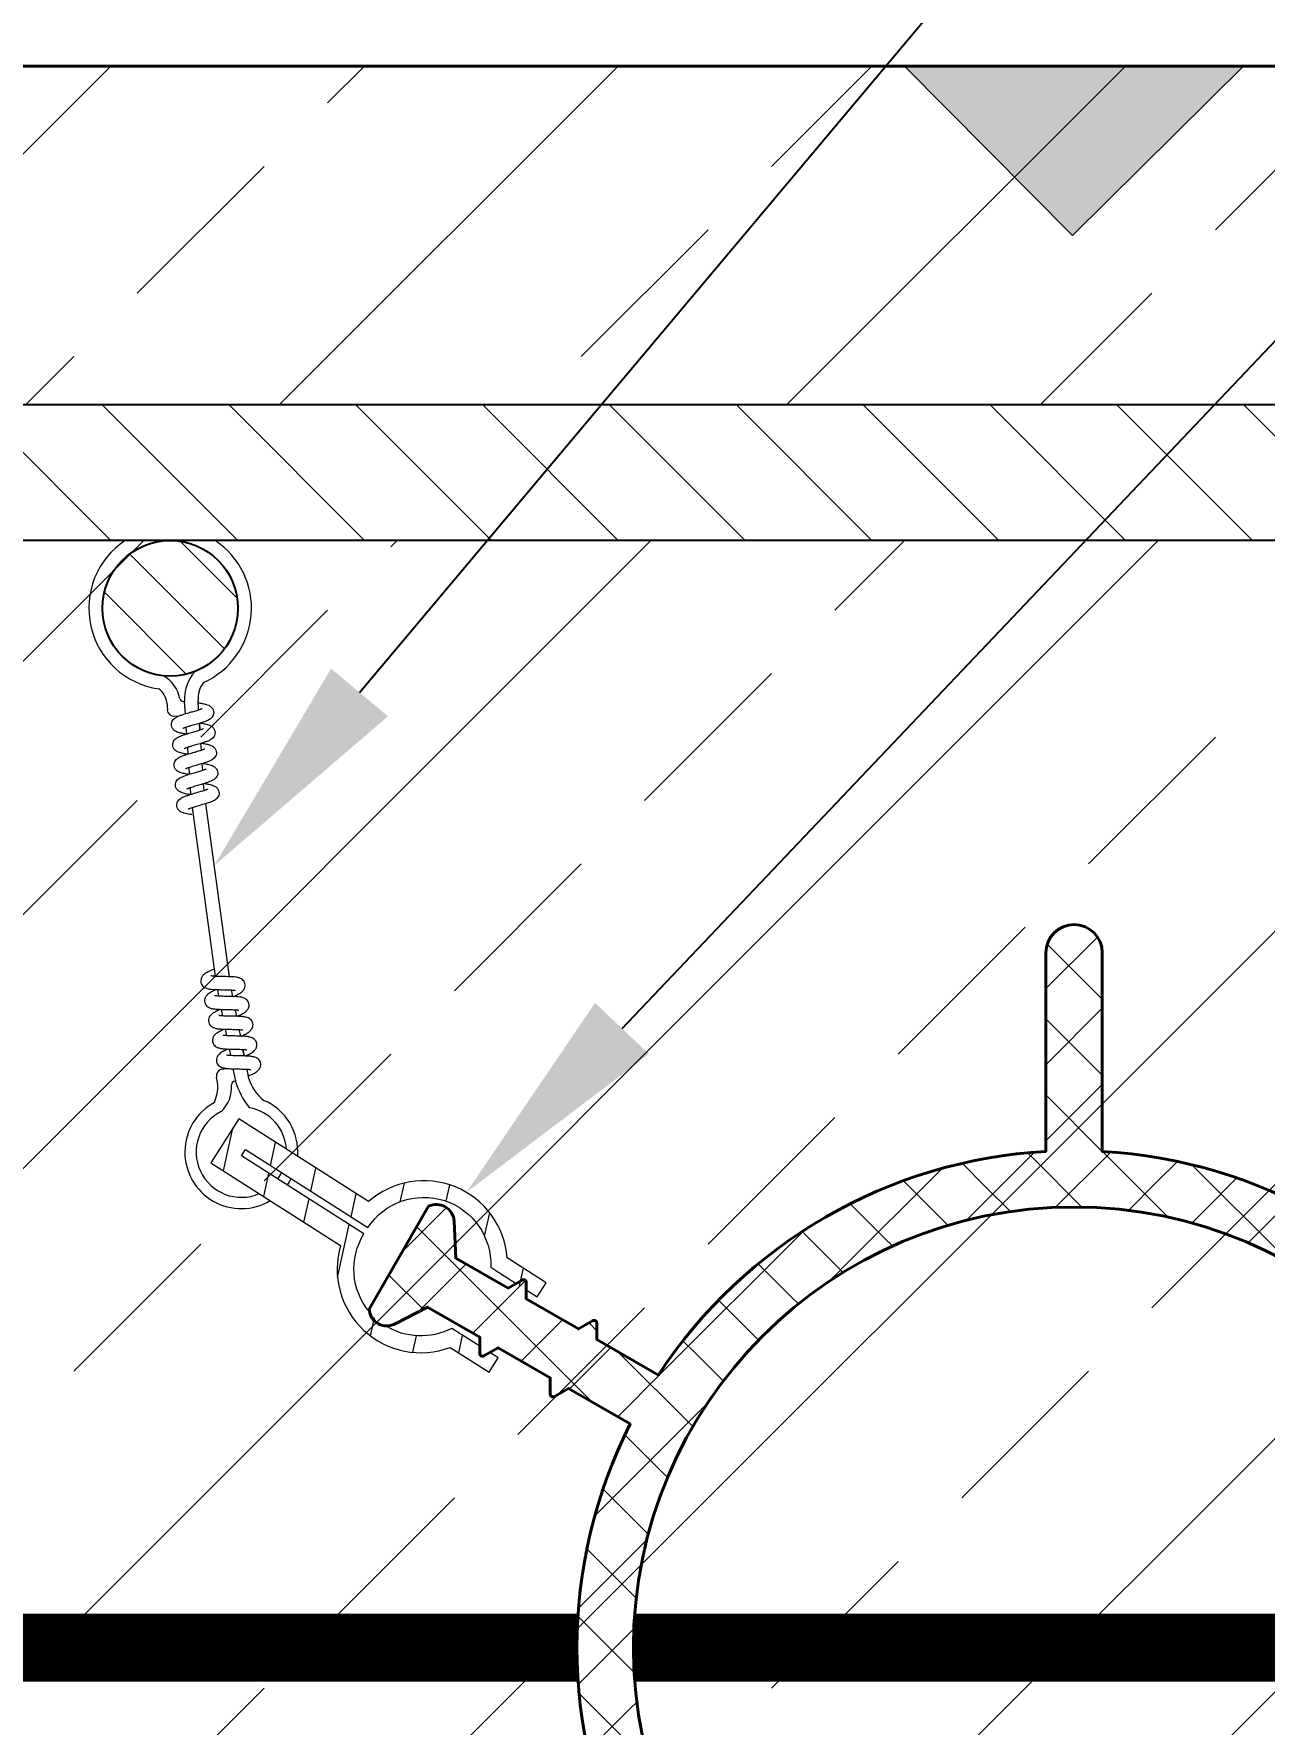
# Model space of a CAD drawing. Header units: millimetres. Extents: x 647 to 146539, y -131215 to 59.
# Drawn here: x 111976.3 to 112085.2, y -6608.7 to -6459.1 of the extents above; entities that cross this region are included whole.
import ezdxf
from ezdxf import colors
from ezdxf.entities.mleader import LeaderData, LeaderLine
from ezdxf.math import Vec2, Vec3

# ---------------------------------------------------------------- set-up
doc = ezdxf.new("R2010")
doc.units = ezdxf.units.MM
doc.layers.get('Defpoints').update_dxf_attribs({"color": 2, "lineweight": 50})
for name, color, linetype, lineweight in [('G-Cienka', 4, 'Continuous', 9), ('G-Elementy konstrukcyjne', 1, 'Continuous', 40), ('G-Kreskowanie', 9, 'Continuous', 5), ('G-Wymiary', 4, 'Continuous', 9)]:
    doc.layers.add(name, color=color, linetype=linetype, lineweight=lineweight)
doc.layers.add('G-Prety', color=1, linetype='Continuous')
doc.styles.add('Arial-GG', font='arial.ttf')
doc.dimstyles.new('W-1 do 10-GG mm', dxfattribs={"dimscale": 10, "dimtxt": 2, "dimasz": 1.8, "dimexe": 1.5, "dimexo": 0, "dimgap": 0.6, "dimtad": 1, "dimdec": 1, "dimrnd": 1, "dimtxsty": 'Arial-GG', "dimblk": 'OBLIQUE', "dimcen": 0, "dimdle": 1, "dimclrd": 4, "dimclre": 4, "dimclrt": 7, "dimadec": 1, "dimazin": 0, "dimtfac": 1, "dimtdec": 1, "dimtix": 1, "dimtmove": 0, "dimatfit": 2, "dimfxl": 1.5, "dimfxlon": 1, "dimlwd": -1, "dimlwe": -1, "dimarcsym": 0})
pattern_1 = [(45, (111631.866, -6723.415), (-22.4506, 22.4506), []), (45, (111654.316, -6723.415), (-22.4506, 22.4506), [15.875, -7.9375])]

# ---------------------------------------------------------------- blocks, each defined once
blk = doc.blocks.new('_Oblique')
at = {"color": 0, "linetype": 'ByBlock', "lineweight": -2}
blk.add_line((-0.5, -0.5), (0.5, 0.5), dxfattribs=at)
blk = doc.blocks.new('*D979')
at = {"layer": 'Defpoints', "color": 0, "transparency": 16777216}
for p in [(112068.39, -6432.72), (111500.58, -6601.94), (112068.39, -6601.94)]:
    blk.add_point(p, dxfattribs=at)
at = {"layer": 'G-Wymiary', "color": 4, "transparency": 16777216}
for p, q in [((111500.58, -6447.72), (111500.58, -6417.72)), ((112068.39, -6447.72), (112068.39, -6417.72)), ((111490.58, -6432.72), (112078.39, -6432.72))]:
    blk.add_line(p, q, dxfattribs=at)
at = {"layer": 'G-Wymiary', "color": 4, "transparency": 16777216, "xscale": 18, "yscale": 18, "zscale": 18, "rotation": 180}
blk.add_blockref('_Oblique', (111500.58, -6432.72), dxfattribs=at)
at = {"layer": 'G-Wymiary', "color": 4, "transparency": 16777216, "xscale": 18, "yscale": 18, "zscale": 18}
blk.add_blockref('_Oblique', (112068.39, -6432.72), dxfattribs=at)
at = {"layer": 'G-Wymiary', "color": 7, "transparency": 16777216, "insert": (111781.99, -6416.72), "char_height": 20, "attachment_point": 5, "style": 'Arial-GG'}
blk.add_mtext('R', dxfattribs=at)

msp = doc.modelspace()

# ---------------------------------------------------------------- hatches: boundary and pattern name
at = {"layer": 'G-Kreskowanie'}
h = msp.add_hatch(dxfattribs=at)
h.set_pattern_fill('ANSI33', color=256, scale=5, style=0)
h.set_pattern_definition(pattern_1)
h.paths.add_polyline_path([(111791.99, -6491.94), (111791.99, -6461.94), (112344.53, -6461.94), (112344.53, -6491.94)])
h = msp.add_hatch(color=256, dxfattribs=at)
h.dxf.hatch_style = 1
h.paths.add_polyline_path([(112083.39, -6461.94), (112053.39, -6461.94), (112068.26, -6476.94)])
h = msp.add_hatch(dxfattribs=at)
h.set_pattern_fill('ANSI31', color=256, scale=2.5, angle=90, style=0)
h.set_pattern_definition([(135, (112687.56, -9734.058), (-5.61266, -5.61266), [])])
h.paths.add_polyline_path([(111791.99, -6503.94), (112344.53, -6503.94), (112344.53, -6491.94), (111791.99, -6491.94)])
h = msp.add_hatch(dxfattribs=at)
h.set_pattern_fill('ANSI33', color=256, scale=5, style=0)
h.set_pattern_definition(pattern_1)
h.paths.add_polyline_path([(111791.99, -6503.94), (112344.53, -6503.94), (112344.53, -6699.94), (111791.99, -6699.94)])
at = {"layer": 'G-Kreskowanie', "linetype": 'ByBlock', "ltscale": 2}
h = msp.add_hatch(dxfattribs=at)
h.set_pattern_fill('ANSI31', color=256, scale=1.25, angle=90)
h.set_pattern_definition([(135, (108182.6277, -7715.0714), (-2.80633, -2.80633), [])])
h.paths.add_polyline_path([(111988.63, -6515.93, 0.125113), (111988.48, -6515.94, -0.766547), (111985.31, -6504.79, -1), (111991.48, -6515.08, -0.12589)])
at = {"layer": 'G-Kreskowanie'}
h = msp.add_hatch(dxfattribs=at)
h.set_pattern_fill('NET', color=256, scale=1.5, angle=45)
h.set_pattern_definition([(45, (112687.5596, -9734.058), (-3.367596, 3.367596), []), (135, (112687.5596, -9734.058), (-3.367596, -3.367596), [])])
edge = h.paths.add_edge_path()
edge.add_arc((112124.84, -6639.58), 1.58, 184.2276, 295.7724, ccw=False)
edge.add_line((112123.26, -6639.69), (112123.12, -6636.42))
edge.add_line((112123.12, -6636.42), (112118.5, -6633.75))
edge.add_line((112118.5, -6633.75), (112117.25, -6634.47))
edge.add_arc((112117.13, -6634.26), 0.25, 180, 300, ccw=False)
edge.add_line((112116.88, -6634.26), (112116.88, -6632.82))
edge.add_line((112116.88, -6632.82), (112112.26, -6630.15))
edge.add_line((112112.26, -6630.15), (112111.01, -6630.87))
edge.add_arc((112110.88, -6630.65), 0.25, 180, 300, ccw=False)
edge.add_line((112110.63, -6630.65), (112110.63, -6629.21))
edge.add_line((112110.63, -6629.21), (112105.19, -6626.07))
edge.add_arc((112068.39, -6601.94), 44, 273.2572, 326.7428, ccw=False)
edge.add_line((112070.89, -6645.87), (112070.89, -6663.44))
edge.add_arc((112068.39, -6663.44), 2.5, 180, 360, ccw=False)
edge.add_line((112065.89, -6663.44), (112065.89, -6645.87))
edge.add_arc((112068.39, -6601.94), 44, 213.2572, 266.7428, ccw=False)
edge.add_line((112031.6, -6626.07), (112026.15, -6629.21))
edge.add_line((112026.15, -6629.21), (112026.15, -6630.65))
edge.add_arc((112025.9, -6630.65), 0.25, 240, 360, ccw=False)
edge.add_line((112025.78, -6630.87), (112024.53, -6630.15))
edge.add_line((112024.53, -6630.15), (112019.91, -6632.82))
edge.add_line((112019.91, -6632.82), (112019.91, -6634.26))
edge.add_arc((112019.66, -6634.26), 0.25, 240, 360, ccw=False)
edge.add_line((112019.54, -6634.47), (112018.29, -6633.75))
edge.add_line((112018.29, -6633.75), (112013.67, -6636.42))
edge.add_line((112013.67, -6636.42), (112013.53, -6639.6))
edge.add_arc((112011.95, -6639.58), 1.58, 244.2276, 359.2852, ccw=False)
edge.add_line((112011.26, -6641), (112006, -6631.88))
edge.add_arc((112007.57, -6632), 1.58, 64.2276, 175.7724, ccw=False)
edge.add_line((112008.26, -6630.57), (112011.17, -6632.09))
edge.add_line((112011.17, -6632.09), (112015.79, -6629.42))
edge.add_line((112015.79, -6629.42), (112015.79, -6627.98))
edge.add_arc((112016.04, -6627.98), 0.25, 60, 180, ccw=False)
edge.add_line((112016.16, -6627.76), (112017.41, -6628.49))
edge.add_line((112017.41, -6628.49), (112022.03, -6625.82))
edge.add_line((112022.03, -6625.82), (112022.03, -6624.38))
edge.add_arc((112022.28, -6624.38), 0.25, 60, 180, ccw=False)
edge.add_line((112022.41, -6624.16), (112023.65, -6624.88))
edge.add_line((112023.65, -6624.88), (112029.1, -6621.74))
edge.add_arc((112068.39, -6601.94), 44, 153.2572, 206.7428, ccw=False)
edge.add_line((112029.1, -6582.14), (112023.65, -6578.99))
edge.add_line((112023.65, -6578.99), (112022.41, -6579.71))
edge.add_arc((112022.28, -6579.5), 0.25, 180, 300, ccw=False)
edge.add_line((112022.03, -6579.5), (112022.03, -6578.06))
edge.add_line((112022.03, -6578.06), (112017.41, -6575.39))
edge.add_line((112017.41, -6575.39), (112016.16, -6576.11))
edge.add_arc((112016.04, -6575.89), 0.25, 180, 300, ccw=False)
edge.add_line((112015.79, -6575.89), (112015.79, -6574.45))
edge.add_line((112015.79, -6574.45), (112011.17, -6571.79))
edge.add_line((112011.17, -6571.79), (112008.35, -6573.26))
edge.add_arc((112007.57, -6571.88), 1.58, 184.2276, 299.2852, ccw=False)
edge.add_line((112006, -6571.99), (112011.26, -6562.87))
edge.add_arc((112011.95, -6564.3), 1.58, 4.2276, 115.7724, ccw=False)
edge.add_line((112013.53, -6564.18), (112013.67, -6567.46))
edge.add_line((112013.67, -6567.46), (112018.29, -6570.12))
edge.add_line((112018.29, -6570.12), (112019.54, -6569.4))
edge.add_arc((112019.66, -6569.62), 0.25, 0, 120, ccw=False)
edge.add_line((112019.91, -6569.62), (112019.91, -6571.06))
edge.add_line((112019.91, -6571.06), (112024.53, -6573.73))
edge.add_line((112024.53, -6573.73), (112025.78, -6573.01))
edge.add_arc((112025.9, -6573.22), 0.25, 0, 120, ccw=False)
edge.add_line((112026.15, -6573.22), (112026.15, -6574.66))
edge.add_line((112026.15, -6574.66), (112031.6, -6577.81))
edge.add_arc((112068.39, -6601.94), 44, 93.2572, 146.7428, ccw=False)
edge.add_line((112065.89, -6558.01), (112065.89, -6540.44))
edge.add_arc((112068.39, -6540.44), 2.5, 0, 180, ccw=False)
edge.add_line((112070.89, -6540.44), (112070.89, -6558.01))
edge.add_arc((112068.39, -6601.94), 44, 33.2572, 86.7428, ccw=False)
edge.add_line((112105.19, -6577.81), (112110.63, -6574.66))
edge.add_line((112110.63, -6574.66), (112110.63, -6573.22))
edge.add_arc((112110.88, -6573.22), 0.25, 60, 180, ccw=False)
edge.add_line((112111.01, -6573.01), (112112.26, -6573.73))
edge.add_line((112112.26, -6573.73), (112116.88, -6571.06))
edge.add_line((112116.88, -6571.06), (112116.88, -6569.62))
edge.add_arc((112117.13, -6569.62), 0.25, 60, 180, ccw=False)
edge.add_line((112117.25, -6569.4), (112118.5, -6570.12))
edge.add_line((112118.5, -6570.12), (112123.12, -6567.46))
edge.add_line((112123.12, -6567.46), (112123.26, -6564.28))
edge.add_arc((112124.84, -6564.3), 1.58, 64.2276, 179.2852, ccw=False)
edge.add_line((112125.52, -6562.87), (112130.79, -6571.99))
edge.add_arc((112129.21, -6571.88), 1.58, 244.2276, 355.7724, ccw=False)
edge.add_line((112128.53, -6573.3), (112125.62, -6571.79))
edge.add_line((112125.62, -6571.79), (112121, -6574.45))
edge.add_line((112121, -6574.45), (112121, -6575.89))
edge.add_arc((112120.75, -6575.89), 0.25, -120, 0, ccw=False)
edge.add_line((112120.63, -6576.11), (112119.38, -6575.39))
edge.add_line((112119.38, -6575.39), (112114.76, -6578.06))
edge.add_line((112114.76, -6578.06), (112114.76, -6579.5))
edge.add_arc((112114.51, -6579.5), 0.25, -120, 0, ccw=False)
edge.add_line((112114.38, -6579.71), (112113.13, -6578.99))
edge.add_line((112113.13, -6578.99), (112107.69, -6582.14))
edge.add_arc((112068.39, -6601.94), 44, -26.7428, 26.7428, ccw=False)
edge.add_line((112107.69, -6621.74), (112113.13, -6624.88))
edge.add_line((112113.13, -6624.88), (112114.38, -6624.16))
edge.add_arc((112114.51, -6624.38), 0.25, 0, 120, ccw=False)
edge.add_line((112114.76, -6624.38), (112114.76, -6625.82))
edge.add_line((112114.76, -6625.82), (112119.38, -6628.49))
edge.add_line((112119.38, -6628.49), (112120.63, -6627.76))
edge.add_arc((112120.75, -6627.98), 0.25, 0, 120, ccw=False)
edge.add_line((112121, -6627.98), (112121, -6629.42))
edge.add_line((112121, -6629.42), (112125.62, -6632.09))
edge.add_line((112125.62, -6632.09), (112128.44, -6630.62))
edge.add_arc((112129.21, -6632), 1.58, 4.2276, 119.2852, ccw=False)
edge.add_line((112130.79, -6631.88), (112125.52, -6641))
edge = h.paths.add_edge_path(flags=16)
edge.add_arc((112068.39, -6601.94), 39, -25.0222, 87.4426, ccw=False)
edge.add_arc((112068.39, -6601.94), 39, 87.4426, 334.9778, ccw=False)
h = msp.add_hatch(dxfattribs=at)
h.set_pattern_fill('ANSI31', color=256, scale=1.25, angle=32.5049)
h.set_pattern_definition([(77.50492, (110946.5733, -7264.986), (-3.874749, 0.858662), [])])
h.paths.add_polyline_path([(112016.76, -6568.27), (112017.47, -6568.72, -0.103444), (112017.64, -6568.83), (112020.57, -6570.7, -0.103435), (112020.74, -6570.81), (112020.87, -6570.89), (112021.66, -6569.64), (112018.22, -6567.45, 0.618834), (112005.95, -6562.46), (111994.46, -6555.14), (111991.99, -6559.02), (112003.47, -6566.34, 0.618834), (112013.18, -6575.36), (112016.62, -6577.55), (112017.42, -6576.3), (112017.29, -6576.22, -0.103453), (112017.12, -6576.11), (112014.19, -6574.25, -0.103444), (112014.02, -6574.14), (112013.31, -6573.68, -0.761825), (112005.54, -6565.32), (111994.71, -6558.42), (111995.07, -6557.86), (112005.89, -6564.76, -0.761825)])

# ---------------------------------------------------------------- linework, layer by layer
at = {"layer": 'G-Cienka'}
for p, q in [((111988.09, -6518.29), (111988.14, -6518.94)), ((111989.57, -6518.18), (111989.66, -6518.17)), ((111989.74, -6519.27), (111989.66, -6518.18)), ((111990.91, -6518.92), (111990.86, -6518.1)), ((111988.77, -6519.5), (111989.15, -6519.47)), ((111989.86, -6521.06), (111989.82, -6520.47)), ((111991.03, -6520.71), (111990.99, -6520.12)), ((111991.15, -6522.49), (111991.11, -6521.9)), ((111989.98, -6522.84), (111989.94, -6522.25)), ((111990.1, -6524.62), (111990.06, -6524.04)), ((111991.27, -6524.28), (111991.23, -6523.69)), ((111990.22, -6526.41), (111990.18, -6525.82)), ((111991.39, -6526.06), (111991.35, -6525.47)), ((111992.41, -6542.52), (111990.37, -6527.58)), ((111993.63, -6542.55), (111991.55, -6527.23)), ((111992.57, -6543.69), (111992.68, -6544.27)), ((111993.79, -6543.72), (111993.9, -6544.3)), ((111992.91, -6545.45), (111993.03, -6546.02)), ((111994.13, -6545.48), (111994.25, -6546.06)), ((111993.26, -6547.2), (111993.37, -6547.78)), ((111994.48, -6547.23), (111994.6, -6547.81)), ((111993.61, -6548.95), (111993.72, -6549.53)), ((111994.83, -6548.99), (111994.94, -6549.56)), ((111992.62, -6552.08), (111992.49, -6551.44)), ((111992.96, -6550.74), (111993.33, -6550.67)), ((111993.95, -6550.71), (111994.16, -6551.78)), ((111994.07, -6551.81), (111994.16, -6551.79)), ((111995.17, -6550.74), (111995.33, -6551.55))]:
    msp.add_line(p, q, dxfattribs=at)
for points in [[(111990.99, -6520.12), (111991.03, -6520.71)], [(111991.11, -6521.9), (111991.12, -6521.92)], [(111989.99, -6522.89), (111989.94, -6522.25)], [(111989.98, -6522.84), (111989.94, -6522.25)], [(111993.26, -6547.2), (111993.37, -6547.78)], [(111994.94, -6549.56), (111994.83, -6548.99)]]:
    msp.add_lwpolyline(points, dxfattribs=at)
for points in [[(112019.91, -6570.28), (112020.87, -6570.89), (112021.66, -6569.64), (112018.22, -6567.45, 0.618834), (112005.95, -6562.46), (111994.46, -6555.14), (111991.99, -6559.02), (112003.47, -6566.34, 0.618834), (112013.18, -6575.36), (112016.62, -6577.55), (112017.42, -6576.3), (112016.67, -6575.82)], [(112006.03, -6572.23, -0.323068), (112005.54, -6565.32), (111994.71, -6558.42), (111995.07, -6557.86), (112005.89, -6564.76, -0.761825), (112016.76, -6568.27), (112017.47, -6568.72, -0.103444), (112017.64, -6568.83), (112019.01, -6569.71)], [(112015.79, -6575.26), (112014.19, -6574.25, -0.103444), (112014.02, -6574.14), (112013.31, -6573.68, -0.265629), (112007.44, -6573.45, -0.265629)]]:
    msp.add_lwpolyline(points, format="xyb", dxfattribs=at)
for centre, radius, start, end in [((111988.39, -6509.94), 7.2, 123.5573, 261.9087), ((111988.39, -6509.94), 7.2, 294.1139, 56.4427), ((111986.26, -6518.54), 3.05, 11.379, 59.5361), ((111993.24, -6517.95), 3.58, 138.0932, 183.827), ((111986.26, -6518.54), 1.85, 7.7975, 52.7188), ((111993.24, -6517.95), 2.38, 142.9612, 183.827), ((111988.73, -6518.9), 0.596, 183.827, 273.827), ((111989.55, -6517.88), 0.3, 191.379, 273.827), ((111988.59, -6552.14), 4.02, 337.3903, 0.8189), ((111993.07, -6551.33), 0.596, 101.1811, 191.1811), ((111994.12, -6552.1), 0.3, 101.1811, 183.6291), ((112000.9, -6549.74), 7.05, 196.8275, 218.7251), ((111999.07, -6550.4), 3.91, 197.0168, 232.4474), ((111990.78, -6552.32), 3.05, 314.3532, 3.6291), ((111994.69, -6558.08), 5, 355.693, 66.437), ((111994.69, -6558.08), 5, 355.693, 66.437), ((111994.69, -6558.08), 5, 118.4654, 300.8243), ((111994.69, -6558.08), 4, 116.4042, 293.3646), ((111994.69, -6558.08), 4, 3.6982, 79.7077), ((111994.69, -6558.08), 4, 323.6257, 333.0645), ((111994.69, -6558.08), 5, 324.4005, 331.9481)]:
    msp.add_arc(centre, radius, start, end, dxfattribs=at)
for points, knots in [([(111989.79, -6521.08), (111989.76, -6521.07), (111989.61, -6521.05), (111989.3, -6520.99), (111988.96, -6520.89), (111988.72, -6520.73), (111988.58, -6520.56), (111988.49, -6520.36), (111988.49, -6520.13), (111988.56, -6519.92), (111988.68, -6519.75), (111988.87, -6519.61), (111989.11, -6519.49), (111989.38, -6519.39), (111989.74, -6519.27), (111990.06, -6519.18), (111990.43, -6519.07), (111990.73, -6518.99), (111991, -6518.9), (111991.15, -6518.84), (111991.2, -6518.82), (111991.22, -6518.8), (111991.23, -6518.8), (111991.23, -6518.8)], [0, 0, 0, 0, 0.083441, 0.487082, 0.89834, 1.158881, 1.3212, 1.565464, 1.78944, 2.004253, 2.209449, 2.413298, 2.709151, 3.005378, 3.300305, 3.83027, 4.023716, 4.446296, 4.766354, 4.864085, 4.919882, 4.944398, 4.948001, 4.948001, 4.948001, 4.948001]), ([(111990.87, -6518.3), (111991, -6518.32), (111991.21, -6518.36), (111991.54, -6518.43), (111991.83, -6518.53), (111992.03, -6518.67), (111992.18, -6518.86), (111992.25, -6519.06), (111992.24, -6519.29), (111992.17, -6519.49), (111992.04, -6519.66), (111991.84, -6519.81), (111991.58, -6519.93), (111991.29, -6520.03), (111990.94, -6520.14), (111990.53, -6520.26), (111990.11, -6520.38), (111989.82, -6520.47), (111989.65, -6520.53), (111989.57, -6520.56), (111989.53, -6520.58), (111989.52, -6520.59), (111989.51, -6520.59), (111989.51, -6520.59)], [0, 0, 0, 0, 0.333479, 0.729338, 0.961746, 1.273881, 1.435197, 1.673428, 1.895321, 2.109532, 2.315092, 2.523999, 2.853801, 3.164162, 3.445765, 3.963245, 4.415291, 4.767483, 4.885682, 4.962568, 5.004855, 5.01975, 5.020297, 5.020297, 5.020297, 5.020297]), ([(111989.91, -6522.86), (111989.88, -6522.86), (111989.73, -6522.83), (111989.42, -6522.77), (111989.08, -6522.67), (111988.84, -6522.52), (111988.7, -6522.35), (111988.61, -6522.15), (111988.61, -6521.92), (111988.68, -6521.71), (111988.8, -6521.54), (111988.99, -6521.39), (111989.22, -6521.27), (111989.5, -6521.17), (111989.86, -6521.06), (111990.18, -6520.96), (111990.55, -6520.86), (111990.85, -6520.77), (111991.12, -6520.68), (111991.26, -6520.62), (111991.32, -6520.6), (111991.34, -6520.59), (111991.35, -6520.58), (111991.35, -6520.58)], [0, 0, 0, 0, 0.083442, 0.487083, 0.898341, 1.158882, 1.321201, 1.565464, 1.789441, 2.004254, 2.209449, 2.413298, 2.709152, 3.005378, 3.300306, 3.83027, 4.023716, 4.446296, 4.766354, 4.864085, 4.919882, 4.944398, 4.948001, 4.948001, 4.948001, 4.948001]), ([(111991.07, -6520.1), (111991.12, -6520.11), (111991.28, -6520.13), (111991.59, -6520.2), (111991.93, -6520.3), (111992.16, -6520.46), (111992.29, -6520.63), (111992.37, -6520.82), (111992.37, -6521.05), (111992.3, -6521.26), (111992.17, -6521.43), (111991.98, -6521.58), (111991.73, -6521.7), (111991.45, -6521.8), (111991.09, -6521.91), (111990.68, -6522.03), (111990.25, -6522.15), (111989.96, -6522.25), (111989.78, -6522.31), (111989.7, -6522.34), (111989.66, -6522.36), (111989.64, -6522.37), (111989.63, -6522.38), (111989.63, -6522.38)], [0, 0, 0, 0, 0.122735, 0.524819, 0.943427, 1.189412, 1.337039, 1.576824, 1.799424, 2.014208, 2.220439, 2.42738, 2.737017, 3.039771, 3.329328, 3.853685, 4.310999, 4.670327, 4.793109, 4.874891, 4.921533, 4.939604, 4.94091, 4.94091, 4.94091, 4.94091]), ([(111991.19, -6521.88), (111991.23, -6521.89), (111991.39, -6521.91), (111991.7, -6521.98), (111992.04, -6522.08), (111992.27, -6522.24), (111992.4, -6522.41), (111992.48, -6522.6), (111992.49, -6522.83), (111992.42, -6523.04), (111992.29, -6523.21), (111992.1, -6523.36), (111991.86, -6523.48), (111991.58, -6523.58), (111991.22, -6523.69), (111990.81, -6523.81), (111990.38, -6523.94), (111990.08, -6524.03), (111989.9, -6524.09), (111989.82, -6524.13), (111989.78, -6524.15), (111989.76, -6524.16), (111989.75, -6524.16), (111989.75, -6524.16)], [0, 0, 0, 0, 0.106212, 0.509117, 0.92336, 1.175911, 1.329525, 1.570459, 1.793311, 2.008306, 2.214792, 2.421121, 2.723981, 3.023666, 3.316416, 3.843421, 4.302527, 4.664234, 4.788551, 4.871989, 4.920128, 4.939309, 4.94095, 4.94095, 4.94095, 4.94095]), ([(111990.03, -6524.65), (111990, -6524.64), (111989.84, -6524.62), (111989.54, -6524.56), (111989.2, -6524.46), (111988.96, -6524.3), (111988.82, -6524.13), (111988.73, -6523.93), (111988.73, -6523.7), (111988.79, -6523.49), (111988.92, -6523.32), (111989.1, -6523.17), (111989.34, -6523.06), (111989.62, -6522.95), (111989.98, -6522.84), (111990.3, -6522.75), (111990.67, -6522.64), (111990.97, -6522.55), (111991.24, -6522.47), (111991.38, -6522.41), (111991.44, -6522.38), (111991.46, -6522.37), (111991.47, -6522.37), (111991.47, -6522.37)], [0, 0, 0, 0, 0.083358, 0.487003, 0.898243, 1.158814, 1.321169, 1.565439, 1.789416, 2.00423, 2.209427, 2.413273, 2.709102, 3.005316, 3.300256, 3.830231, 4.023716, 4.446297, 4.766355, 4.864086, 4.919882, 4.944398, 4.948001, 4.948001, 4.948001, 4.948001]), ([(111991.31, -6523.67), (111991.34, -6523.67), (111991.38, -6523.68), (111991.56, -6523.71), (111991.69, -6523.74), (111991.95, -6523.8), (111992.08, -6523.84), (111992.27, -6523.94), (111992.34, -6523.99), (111992.44, -6524.09), (111992.47, -6524.13), (111992.54, -6524.24), (111992.57, -6524.31), (111992.6, -6524.47), (111992.61, -6524.54), (111992.58, -6524.69), (111992.56, -6524.76), (111992.49, -6524.88), (111992.45, -6524.94), (111992.35, -6525.04), (111992.3, -6525.08), (111992.16, -6525.17), (111992.07, -6525.22), (111991.89, -6525.29), (111991.8, -6525.33), (111991.61, -6525.39), (111991.51, -6525.42), (111991.26, -6525.5), (111991.08, -6525.55), (111990.76, -6525.65), (111990.61, -6525.69), (111990.35, -6525.77), (111990.23, -6525.81), (111990.08, -6525.86), (111990.04, -6525.87), (111989.98, -6525.9), (111989.95, -6525.91), (111989.91, -6525.92), (111989.9, -6525.93), (111989.88, -6525.94), (111989.87, -6525.94), (111989.87, -6525.95), (111989.87, -6525.95), (111989.87, -6525.95)], [4.98345, 4.98345, 4.98345, 4.98345, 5.002893, 5.002893, 5.084761, 5.084761, 5.183441, 5.183441, 5.239204, 5.239204, 5.269541, 5.269541, 5.314627, 5.314627, 5.355668, 5.355668, 5.396196, 5.396196, 5.438035, 5.438035, 5.485061, 5.485061, 5.55767, 5.55767, 5.621992, 5.621992, 5.677485, 5.677485, 5.767755, 5.767755, 5.845802, 5.845802, 5.915781, 5.915781, 5.94576, 5.94576, 5.971226, 5.971226, 5.99253, 5.99253, 6.009626, 6.009626, 6.015983, 6.015983, 6.015983, 6.015983]), ([(111990.14, -6526.43), (111990.11, -6526.43), (111989.96, -6526.4), (111989.65, -6526.34), (111989.31, -6526.24), (111989.08, -6526.08), (111988.93, -6525.91), (111988.85, -6525.71), (111988.85, -6525.48), (111988.92, -6525.27), (111989.04, -6525.1), (111989.23, -6524.96), (111989.47, -6524.84), (111989.74, -6524.74), (111990.1, -6524.62), (111990.42, -6524.53), (111990.79, -6524.42), (111991.09, -6524.34), (111991.36, -6524.25), (111991.5, -6524.19), (111991.56, -6524.17), (111991.58, -6524.16), (111991.59, -6524.15), (111991.59, -6524.15)], [0, 0, 0, 0, 0.089365, 0.492687, 0.905224, 1.163639, 1.323496, 1.567303, 1.791198, 2.005941, 2.211055, 2.415058, 2.712727, 3.009873, 3.303862, 3.833066, 4.023714, 4.446215, 4.766299, 4.864048, 4.91986, 4.94439, 4.947998, 4.947998, 4.947998, 4.947998]), ([(111990.32, -6528.2), (111990.25, -6528.19), (111990.13, -6528.19), (111989.75, -6528.13), (111989.41, -6528.02), (111989.19, -6527.87), (111989.05, -6527.7), (111988.97, -6527.5), (111988.97, -6527.27), (111989.03, -6527.06), (111989.16, -6526.89), (111989.35, -6526.74), (111989.59, -6526.62), (111989.86, -6526.52), (111990.22, -6526.41), (111990.54, -6526.31), (111990.91, -6526.21), (111991.21, -6526.12), (111991.48, -6526.04), (111991.62, -6525.98), (111991.68, -6525.95), (111991.7, -6525.94), (111991.71, -6525.94), (111991.71, -6525.93)], [0, 0, 0, 0, 0.120191, 0.582962, 0.963852, 1.214839, 1.374696, 1.618503, 1.842398, 2.057141, 2.262255, 2.466259, 2.763927, 3.061073, 3.355062, 3.884266, 4.074914, 4.497415, 4.817499, 4.915248, 4.97106, 4.99559, 4.999198, 4.999198, 4.999198, 4.999198]), ([(111991.43, -6525.45), (111991.47, -6525.46), (111991.62, -6525.48), (111991.93, -6525.54), (111992.28, -6525.65), (111992.51, -6525.8), (111992.64, -6525.97), (111992.72, -6526.17), (111992.73, -6526.4), (111992.66, -6526.61), (111992.53, -6526.78), (111992.34, -6526.93), (111992.1, -6527.05), (111991.82, -6527.15), (111991.46, -6527.26), (111991.05, -6527.38), (111990.62, -6527.5), (111990.32, -6527.6), (111990.14, -6527.66), (111990.06, -6527.69), (111990.02, -6527.72), (111990, -6527.73), (111989.99, -6527.73), (111989.99, -6527.73)], [0, 0, 0, 0, 0.105716, 0.508645, 0.922767, 1.175512, 1.329315, 1.570284, 1.793142, 2.008144, 2.214637, 2.42095, 2.723629, 3.023228, 3.316068, 3.843146, 4.3023, 4.66407, 4.788428, 4.87191, 4.920089, 4.939301, 4.940951, 4.940951, 4.940951, 4.940951]), ([(111992.22, -6541.92), (111992.17, -6541.95), (111991.99, -6542), (111991.68, -6542.15), (111991.37, -6542.34), (111991.2, -6542.55), (111991.11, -6542.75), (111991.08, -6542.96), (111991.13, -6543.19), (111991.25, -6543.37), (111991.42, -6543.5), (111991.63, -6543.6), (111991.9, -6543.65), (111992.19, -6543.68), (111992.57, -6543.69), (111992.9, -6543.7), (111993.28, -6543.71), (111993.6, -6543.71), (111993.88, -6543.73), (111994.03, -6543.75), (111994.09, -6543.75), (111994.12, -6543.76), (111994.13, -6543.76), (111994.13, -6543.76)], [0, 0, 0, 0, 0.149234, 0.612005, 0.992895, 1.243882, 1.403739, 1.647546, 1.871441, 2.086184, 2.291298, 2.495301, 2.79297, 3.090116, 3.384105, 3.913309, 4.103957, 4.526458, 4.846542, 4.94429, 5.000103, 5.024632, 5.028241, 5.028241, 5.028241, 5.028241]), ([(111993.98, -6544.3), (111994.02, -6544.29), (111994.16, -6544.22), (111994.45, -6544.08), (111994.75, -6543.89), (111994.93, -6543.68), (111995.02, -6543.48), (111995.04, -6543.27), (111994.99, -6543.05), (111994.87, -6542.87), (111994.7, -6542.74), (111994.48, -6542.64), (111994.21, -6542.59), (111993.92, -6542.56), (111993.54, -6542.55), (111993.12, -6542.54), (111992.67, -6542.53), (111992.35, -6542.52), (111992.16, -6542.5), (111992.08, -6542.49), (111992.03, -6542.48), (111992.01, -6542.48), (111992, -6542.47), (111992, -6542.47)], [0, 0, 0, 0, 0.105716, 0.508645, 0.922767, 1.175512, 1.329315, 1.570284, 1.793142, 2.008144, 2.214637, 2.42095, 2.723629, 3.023228, 3.316068, 3.843146, 4.3023, 4.66407, 4.788428, 4.87191, 4.920089, 4.939301, 4.940951, 4.940951, 4.940951, 4.940951]), ([(111992.49, -6543.69), (111992.46, -6543.7), (111992.32, -6543.77), (111992.04, -6543.9), (111991.73, -6544.09), (111991.55, -6544.3), (111991.45, -6544.5), (111991.42, -6544.72), (111991.48, -6544.94), (111991.6, -6545.12), (111991.76, -6545.26), (111991.98, -6545.35), (111992.24, -6545.4), (111992.54, -6545.43), (111992.91, -6545.45), (111993.25, -6545.45), (111993.63, -6545.46), (111993.94, -6545.47), (111994.22, -6545.48), (111994.38, -6545.5), (111994.44, -6545.51), (111994.46, -6545.51), (111994.47, -6545.52), (111994.47, -6545.52)], [0, 0, 0, 0, 0.089365, 0.492687, 0.905224, 1.163639, 1.323496, 1.567303, 1.791198, 2.005941, 2.211055, 2.415058, 2.712727, 3.009873, 3.303862, 3.833066, 4.023714, 4.446215, 4.766299, 4.864048, 4.91986, 4.94439, 4.947998, 4.947998, 4.947998, 4.947998]), ([(111994.33, -6546.06), (111994.36, -6546.04), (111994.39, -6546.03), (111994.56, -6545.95), (111994.68, -6545.89), (111994.91, -6545.76), (111995.02, -6545.69), (111995.18, -6545.55), (111995.24, -6545.48), (111995.31, -6545.36), (111995.33, -6545.31), (111995.37, -6545.19), (111995.38, -6545.11), (111995.37, -6544.95), (111995.35, -6544.88), (111995.29, -6544.74), (111995.25, -6544.68), (111995.16, -6544.58), (111995.1, -6544.53), (111994.98, -6544.46), (111994.92, -6544.43), (111994.76, -6544.38), (111994.66, -6544.36), (111994.47, -6544.34), (111994.37, -6544.33), (111994.17, -6544.31), (111994.07, -6544.31), (111993.8, -6544.3), (111993.62, -6544.29), (111993.29, -6544.29), (111993.13, -6544.29), (111992.85, -6544.28), (111992.73, -6544.27), (111992.58, -6544.26), (111992.53, -6544.26), (111992.47, -6544.25), (111992.44, -6544.25), (111992.4, -6544.24), (111992.38, -6544.24), (111992.36, -6544.23), (111992.35, -6544.23), (111992.35, -6544.23), (111992.35, -6544.23), (111992.35, -6544.23)], [4.98345, 4.98345, 4.98345, 4.98345, 5.002893, 5.002893, 5.084761, 5.084761, 5.183441, 5.183441, 5.239204, 5.239204, 5.269541, 5.269541, 5.314627, 5.314627, 5.355668, 5.355668, 5.396196, 5.396196, 5.438035, 5.438035, 5.485061, 5.485061, 5.55767, 5.55767, 5.621992, 5.621992, 5.677485, 5.677485, 5.767755, 5.767755, 5.845802, 5.845802, 5.915781, 5.915781, 5.94576, 5.94576, 5.971226, 5.971226, 5.99253, 5.99253, 6.009626, 6.009626, 6.015983, 6.015983, 6.015983, 6.015983]), ([(111992.83, -6545.44), (111992.81, -6545.46), (111992.67, -6545.52), (111992.39, -6545.65), (111992.08, -6545.84), (111991.89, -6546.05), (111991.8, -6546.25), (111991.77, -6546.47), (111991.82, -6546.69), (111991.94, -6546.88), (111992.11, -6547.01), (111992.33, -6547.1), (111992.59, -6547.16), (111992.88, -6547.18), (111993.26, -6547.2), (111993.59, -6547.21), (111993.98, -6547.21), (111994.29, -6547.22), (111994.57, -6547.24), (111994.73, -6547.25), (111994.78, -6547.26), (111994.81, -6547.27), (111994.82, -6547.27), (111994.82, -6547.27)], [0, 0, 0, 0, 0.083358, 0.487003, 0.898243, 1.158814, 1.321169, 1.565439, 1.789416, 2.00423, 2.209427, 2.413273, 2.709102, 3.005316, 3.300256, 3.830231, 4.023716, 4.446297, 4.766355, 4.864086, 4.919882, 4.944398, 4.948001, 4.948001, 4.948001, 4.948001]), ([(111994.68, -6547.81), (111994.71, -6547.8), (111994.86, -6547.73), (111995.14, -6547.59), (111995.44, -6547.4), (111995.62, -6547.19), (111995.71, -6546.99), (111995.74, -6546.78), (111995.68, -6546.56), (111995.56, -6546.38), (111995.39, -6546.24), (111995.17, -6546.15), (111994.91, -6546.1), (111994.61, -6546.07), (111994.24, -6546.05), (111993.81, -6546.05), (111993.36, -6546.04), (111993.05, -6546.03), (111992.86, -6546.01), (111992.77, -6546), (111992.72, -6545.99), (111992.7, -6545.98), (111992.69, -6545.98), (111992.69, -6545.98)], [0, 0, 0, 0, 0.106212, 0.509117, 0.92336, 1.175911, 1.329525, 1.570459, 1.793311, 2.008306, 2.214792, 2.421121, 2.723981, 3.023666, 3.316416, 3.843421, 4.302527, 4.664234, 4.788551, 4.871989, 4.920128, 4.939309, 4.94095, 4.94095, 4.94095, 4.94095]), ([(111993.18, -6547.2), (111993.15, -6547.21), (111993.01, -6547.27), (111992.74, -6547.41), (111992.43, -6547.6), (111992.24, -6547.81), (111992.15, -6548.01), (111992.12, -6548.22), (111992.17, -6548.45), (111992.29, -6548.63), (111992.46, -6548.76), (111992.67, -6548.86), (111992.93, -6548.91), (111993.23, -6548.94), (111993.6, -6548.96), (111993.94, -6548.96), (111994.32, -6548.97), (111994.64, -6548.98), (111994.92, -6548.99), (111995.07, -6549.01), (111995.13, -6549.02), (111995.16, -6549.02), (111995.17, -6549.03), (111995.17, -6549.03)], [0, 0, 0, 0, 0.083442, 0.487083, 0.898341, 1.158882, 1.321201, 1.565464, 1.789441, 2.004254, 2.209449, 2.413298, 2.709152, 3.005378, 3.300306, 3.83027, 4.023716, 4.446296, 4.766354, 4.864085, 4.919882, 4.944398, 4.948001, 4.948001, 4.948001, 4.948001]), ([(111993.53, -6548.95), (111993.5, -6548.96), (111993.36, -6549.03), (111993.08, -6549.16), (111992.78, -6549.35), (111992.59, -6549.56), (111992.49, -6549.76), (111992.46, -6549.98), (111992.52, -6550.2), (111992.64, -6550.39), (111992.8, -6550.52), (111993.02, -6550.61), (111993.28, -6550.66), (111993.58, -6550.69), (111993.95, -6550.71), (111994.29, -6550.72), (111994.67, -6550.72), (111994.98, -6550.73), (111995.26, -6550.74), (111995.42, -6550.76), (111995.48, -6550.77), (111995.51, -6550.78), (111995.51, -6550.78), (111995.52, -6550.78)], [0, 0, 0, 0, 0.083441, 0.487082, 0.89834, 1.158881, 1.3212, 1.565464, 1.78944, 2.004253, 2.209449, 2.413298, 2.709151, 3.005378, 3.300305, 3.83027, 4.023716, 4.446296, 4.766354, 4.864085, 4.919882, 4.944398, 4.948001, 4.948001, 4.948001, 4.948001]), ([(111995.02, -6549.57), (111995.06, -6549.55), (111995.21, -6549.48), (111995.5, -6549.34), (111995.8, -6549.15), (111995.98, -6548.93), (111996.06, -6548.74), (111996.08, -6548.53), (111996.03, -6548.31), (111995.9, -6548.13), (111995.74, -6548), (111995.51, -6547.9), (111995.24, -6547.85), (111994.94, -6547.82), (111994.57, -6547.81), (111994.15, -6547.8), (111993.7, -6547.79), (111993.39, -6547.78), (111993.2, -6547.76), (111993.12, -6547.75), (111993.07, -6547.74), (111993.05, -6547.74), (111993.04, -6547.74), (111993.04, -6547.74)], [0, 0, 0, 0, 0.122735, 0.524819, 0.943427, 1.189412, 1.337039, 1.576824, 1.799424, 2.014208, 2.220439, 2.42738, 2.737017, 3.039771, 3.329328, 3.853685, 4.310999, 4.670327, 4.793109, 4.874891, 4.921533, 4.939604, 4.94091, 4.94091, 4.94091, 4.94091]), ([(111995.3, -6551.35), (111995.41, -6551.3), (111995.61, -6551.21), (111995.9, -6551.06), (111996.16, -6550.88), (111996.32, -6550.7), (111996.41, -6550.48), (111996.43, -6550.27), (111996.37, -6550.05), (111996.24, -6549.87), (111996.07, -6549.74), (111995.84, -6549.65), (111995.56, -6549.6), (111995.25, -6549.58), (111994.88, -6549.56), (111994.46, -6549.55), (111994.02, -6549.55), (111993.72, -6549.53), (111993.53, -6549.52), (111993.46, -6549.51), (111993.41, -6549.5), (111993.39, -6549.49), (111993.39, -6549.49), (111993.39, -6549.49)], [0, 0, 0, 0, 0.333479, 0.729338, 0.961746, 1.273881, 1.435197, 1.673428, 1.895321, 2.109532, 2.315092, 2.523999, 2.853801, 3.164162, 3.445765, 3.963245, 4.415291, 4.767483, 4.885682, 4.962568, 5.004855, 5.01975, 5.020297, 5.020297, 5.020297, 5.020297])]:
    msp.add_open_spline(points, degree=3, knots=knots, dxfattribs=at)
at = {"layer": 'G-Elementy konstrukcyjne'}
msp.add_line((112344.53, -6461.94), (111791.99, -6461.94), dxfattribs=at)
msp.add_lwpolyline([(112105.19, -6577.81, 0.237706), (112070.89, -6558.01), (112070.89, -6540.44, 1), (112065.89, -6540.44), (112065.89, -6558.01, 0.237706), (112031.6, -6577.81), (112026.15, -6574.66), (112026.15, -6573.22, 0.57735), (112025.78, -6573.01), (112024.53, -6573.73), (112019.91, -6571.06), (112019.91, -6569.62, 0.57735), (112019.54, -6569.4), (112018.29, -6570.12), (112013.67, -6567.46), (112013.53, -6564.18, 0.529164), (112011.26, -6562.87), (112006, -6571.99, 0.548946), (112008.35, -6573.26), (112011.17, -6571.79), (112015.79, -6574.45), (112015.79, -6575.89, 0.57735), (112016.16, -6576.11), (112017.41, -6575.39), (112022.03, -6578.06), (112022.03, -6579.5, 0.57735), (112022.41, -6579.71), (112023.65, -6578.99), (112029.1, -6582.14, 0.237706), (112029.1, -6621.74)], format="xyb", dxfattribs=at)
msp.add_lwpolyline([(112029.39, -6601.94, -1), (112107.39, -6601.94, -1)], format="xyb", close=True, dxfattribs=at)
at = {"layer": 'G-Elementy konstrukcyjne', "ltscale": 2}
for points in [[(111791.99, -6601.94, 6, 6, 0), (112024.39, -6601.94, 0, 0, 0)], [(112029.39, -6601.94, 6, 6, 0), (112107.39, -6601.94, 0, 0, 0)]]:
    msp.add_lwpolyline(points, format="xyseb", dxfattribs=at)
at = {"layer": 'G-Kreskowanie'}
msp.add_lwpolyline([(112068.26, -6476.94), (112083.39, -6461.94), (112068.26, -6476.94), (112053.39, -6461.94), (112083.39, -6461.94)], dxfattribs=at)
at = {"layer": 'G-Prety', "ltscale": 100}
for p, q in [((112344.53, -6491.94), (111791.99, -6491.94)), ((112344.53, -6503.94), (111791.99, -6503.94))]:
    msp.add_line(p, q, dxfattribs=at)
msp.add_circle((111988.39, -6509.94), 6, dxfattribs=at)

# ---------------------------------------------------------------- dimensions: what is measured, and where the dimension line sits
at = {"layer": 'G-Wymiary'}
dim = msp.add_linear_dim(base=(112068.39, -6432.72), p1=(111500.58, -6601.94), p2=(112068.39, -6601.94), text='R', dimstyle='W-1 do 10-GG mm', override={"dimblk": 'Oblique'}, dxfattribs=at)
dim.commit()
dim.dimension.update_dxf_attribs({"geometry": '*D979', "text_midpoint": (111781.99, -6432.72), "dimtype": 160})

# ---------------------------------------------------------------- leaders
at = {"layer": 'G-Cienka', "ltscale": 0.8}
ml = msp.add_multileader_mtext('Standard', dxfattribs=at)
ml.set_content('Rura do rys wymuszonych,\\Pnp. BESAFLEX typ S1', color=2, style='Arial-GG')
ml.set_leader_properties(color=4)
ml.build(insert=Vec2(0, 0))
ml.multileader.update_dxf_attribs({"text_left_attachment_type": 5, "text_right_attachment_type": 5, "dogleg_length": 10, "arrow_head_size": 20})
ctx = ml.context
ctx.base_point, ctx.char_height, ctx.arrow_head_size, ctx.landing_gap_size, ctx.plane_origin = Vec3(111640.06, -6392.84), 20, 20, 5, Vec3(111613.33, -6238.2)
ctx.left_attachment, ctx.right_attachment = 5, 5
notes = []
notes.append((ctx, [(0, (1, 1, 0), (111635.06, -6392.84), (1, 0), 5, [(0, [(111503.08, -6545.8)], 0, [])])]))
ctx.mtext.insert, ctx.mtext.defined_height, ctx.mtext.line_spacing_style, ctx.mtext.flow_direction = Vec3(111645.06, -6332.84), 60, 2, 5
ml = msp.add_multileader_mtext('Standard', dxfattribs=at)
ml.set_content('{Drut montażowy}', color=2, style='Arial-GG')
ml.set_leader_properties(color=4)
ml.build(insert=Vec2(0, 0))
ml.multileader.update_dxf_attribs({"text_left_attachment_type": 5, "text_right_attachment_type": 5, "dogleg_length": 10, "arrow_head_size": 20})
ctx = ml.context
ctx.base_point, ctx.char_height, ctx.arrow_head_size, ctx.landing_gap_size, ctx.plane_origin = Vec3(112122.74, -6383.33), 20, 20, 5, Vec3(111068.21, -6586)
ctx.left_attachment, ctx.right_attachment = 5, 5
notes.append((ctx, [(0, (1, 1, 0), (112117.74, -6383.33), (1, 0), 5, [(0, [(111992.29, -6532.71)], 0, [])])]))
ctx.mtext.insert, ctx.mtext.defined_height, ctx.mtext.line_spacing_style, ctx.mtext.flow_direction = Vec3(112127.74, -6356.67), 60, 2, 5
ml = msp.add_multileader_mtext('Standard', dxfattribs=at)
ml.set_content('Uchwyt montażowy', color=2, style='Arial-GG')
ml.set_leader_properties(color=4)
ml.build(insert=Vec2(0, 0))
ml.multileader.update_dxf_attribs({"text_left_attachment_type": 5, "text_right_attachment_type": 5, "dogleg_length": 10, "arrow_head_size": 20})
ctx = ml.context
ctx.base_point, ctx.char_height, ctx.arrow_head_size, ctx.landing_gap_size, ctx.plane_origin = Vec3(112132.19, -6443.06), 20, 20, 5, Vec3(111575.94, -6942.85)
ctx.left_attachment, ctx.right_attachment = 5, 5
notes.append((ctx, [(0, (1, 1, 0), (112127.19, -6443.06), (1, 0), 5, [(0, [(112014.61, -6561.64)], 0, [])])]))
ctx.mtext.insert, ctx.mtext.defined_height, ctx.mtext.line_spacing_style, ctx.mtext.flow_direction = Vec3(112137.19, -6416.4), 60, 2, 5
for ctx, leaders in notes:
    for number, flags, end, landing, length, lines in leaders:
        leader = LeaderData()
        leader.index, (leader.has_last_leader_line, leader.has_dogleg_vector, leader.attachment_direction) = number, flags
        leader.last_leader_point, leader.dogleg_vector, leader.dogleg_length = Vec3(end), Vec3(landing), length
        for number, points, colour, breaks in lines:
            line = LeaderLine()
            line.index, line.vertices, line.color, line.breaks = number, Vec3.list(points), colors.encode_raw_color(colour), breaks
            leader.lines.append(line)
        ctx.leaders.append(leader)

doc.saveas('drawing.dxf')
